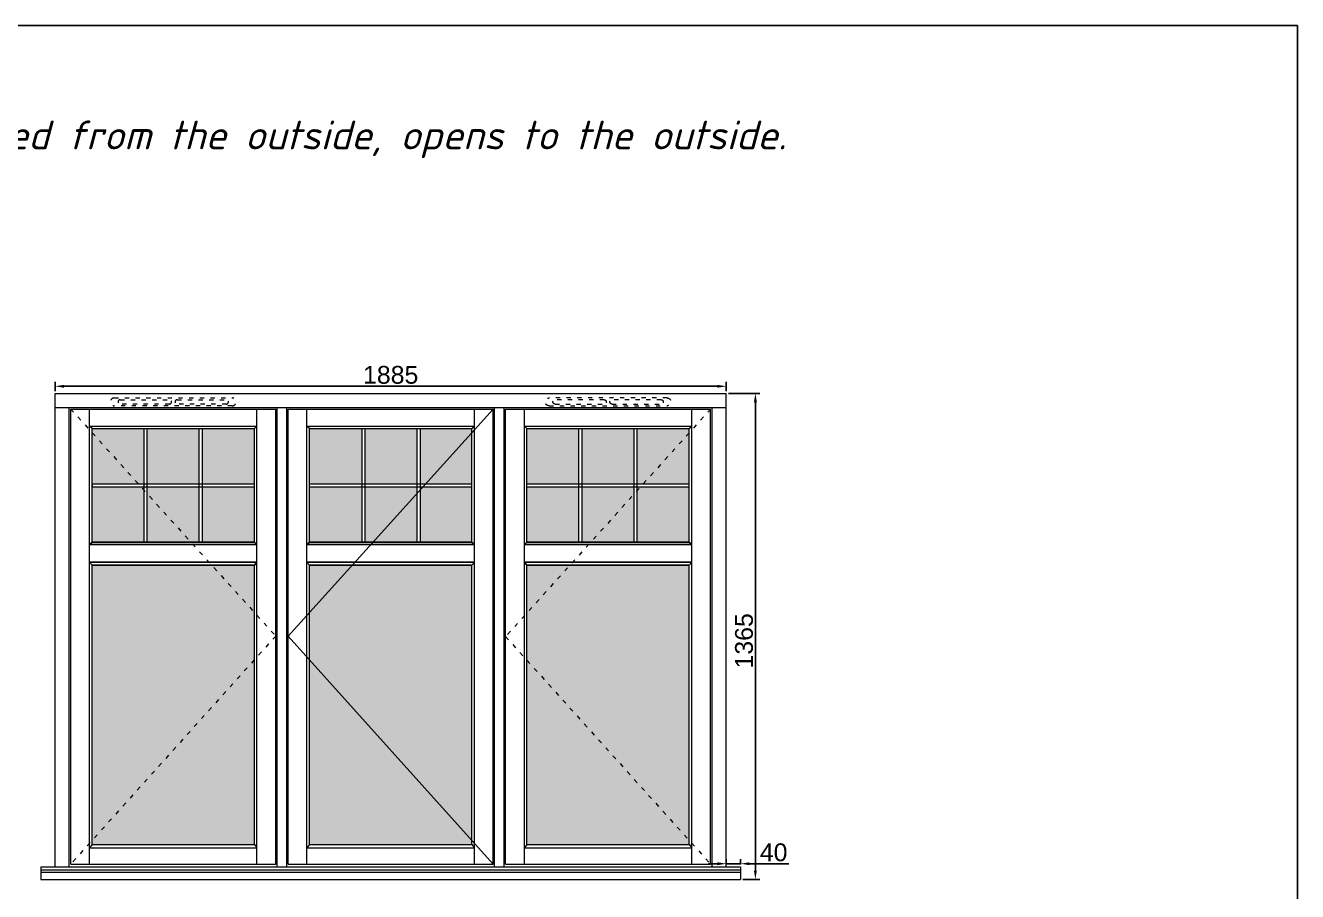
# Model space of a CAD drawing. Header units: millimetres. Extents: x 0 to 182016, y 11 to 3710.
# Drawn here: x 68936 to 72508, y 1278 to 3710 of the extents above; entities that cross this region are included whole.
import ezdxf

# ---------------------------------------------------------------- set-up
doc = ezdxf.new("R2010")
doc.units = ezdxf.units.MM
doc.linetypes.add('ACAD_ISO03W100', pattern=[30, 12, -18])
doc.layers.add('_MB_solid', color=7, linetype='Continuous')
doc.styles.add('ROMANS', font='stylu.ttf', dxfattribs={"oblique": 15})
doc.styles.get("Standard").update_dxf_attribs({"font": 'arial.ttf'})
doc.linetypes.add('TRACKS', pattern='A,3.81,[130,ltypeshp.shx,S=6.35,R=0,X=0,Y=0],3.81', length=7.62)
doc.dimstyles.new('Padidinti matmenys', dxfattribs={"dimscale": 10, "dimtxt": 5, "dimasz": 2.5, "dimexe": 1.25, "dimexo": 0.625, "dimtad": 1, "dimdec": 1, "dimtxsty": 'Standard', "dimcen": 2.5, "dimadec": 0, "dimazin": 0, "dimtfac": 1, "dimtdec": 1, "dimtmove": 0, "dimatfit": 3, "dimfxl": 1, "dimarcsym": 0})

# ---------------------------------------------------------------- blocks, each defined once
blk = doc.blocks.new('*D1619')
at = {"color": 0, "lineweight": -2, "transparency": 16777216}
for p, q in [((69018.7, 2683.4), (69018.7, 2709.6)), ((69043.7, 2697.1), (70878.7, 2697.1)), ((70903.7, 2683.4), (70903.7, 2709.6))]:
    blk.add_line(p, q, dxfattribs=at)
at = {"color": 0, "transparency": 16777216}
for points in [[(69043.7, 2701.2), (69043.7, 2692.9), (69018.7, 2697.1)], [(70878.7, 2701.2), (70878.7, 2692.9), (70903.7, 2697.1)]]:
    blk.add_solid(points, dxfattribs=at)
at = {"layer": 'Defpoints', "color": 0, "transparency": 16777216}
for p in [(70903.7, 2697.1), (69018.7, 2677.2), (70903.7, 2677.2)]:
    blk.add_point(p, dxfattribs=at)
at = {"color": 0, "lineweight": 5, "transparency": 16777216, "insert": (69961.2, 2728.9), "char_height": 50, "attachment_point": 5}
blk.add_mtext('1885', dxfattribs=at)
blk = doc.blocks.new('tv')
at = {"linetype": 'ACAD_ISO03W100', "lineweight": 5}
for p, q in [((29400.1, 41533.7), (29731.1, 41533.7)), ((29731.1, 41511.7), (29400.1, 41511.7))]:
    blk.add_line(p, q, dxfattribs=at)
for points in [[(29416.6, 41528.7), (29554.6, 41528.7, -1), (29554.6, 41516.7), (29416.6, 41516.7, -1)], [(29576.6, 41516.7, -1), (29576.6, 41528.7), (29714.6, 41528.7, -1), (29714.6, 41516.7)]]:
    blk.add_lwpolyline(points, format="xyb", close=True, dxfattribs=at)
for centre, start, end in [((29400.1, 41522.7), 90, 270), ((29731.1, 41522.7), 270, 90)]:
    blk.add_arc(centre, 11, start, end, dxfattribs=at)
blk = doc.blocks.new('*D1639')
at = {"color": 0, "lineweight": -2, "transparency": 16777216}
for p, q in [((70909.9, 2677.2), (70997.9, 2677.2)), ((70985.4, 2652.2), (70985.4, 1337.2)), ((70949.9, 1312.2), (70997.9, 1312.2))]:
    blk.add_line(p, q, dxfattribs=at)
at = {"color": 0, "transparency": 16777216}
for points in [[(70981.2, 2652.2), (70989.5, 2652.2), (70985.4, 2677.2)], [(70981.2, 1337.2), (70989.5, 1337.2), (70985.4, 1312.2)]]:
    blk.add_solid(points, dxfattribs=at)
at = {"layer": 'Defpoints', "color": 0, "transparency": 16777216}
for p in [(70903.7, 2677.2), (70943.7, 1312.2), (70985.4, 1312.2)]:
    blk.add_point(p, dxfattribs=at)
at = {"color": 0, "lineweight": 5, "transparency": 16777216, "insert": (70953.6, 1982.2), "char_height": 50, "attachment_point": 5, "rotation": 90}
blk.add_mtext('1365', dxfattribs=at)
blk = doc.blocks.new('*D1933')
at = {"color": 0, "lineweight": -2, "ltscale": 0.1, "transparency": 16777216}
for p, q in [((70903.7, 1353.8), (70903.7, 1368.8)), ((70943.7, 1353.8), (70943.7, 1368.8)), ((70878.7, 1356.3), (70853.7, 1356.3)), ((70903.7, 1356.3), (70943.7, 1356.3)), ((70968.7, 1356.3), (71079.6, 1356.3))]:
    blk.add_line(p, q, dxfattribs=at)
at = {"color": 0, "ltscale": 0.1, "transparency": 16777216}
for points in [[(70878.7, 1360.5), (70878.7, 1352.2), (70903.7, 1356.3)], [(70968.7, 1360.5), (70968.7, 1352.2), (70943.7, 1356.3)]]:
    blk.add_solid(points, dxfattribs=at)
at = {"layer": 'Defpoints', "color": 0, "ltscale": 0.1, "transparency": 16777216}
for p in [(70903.7, 1347.5), (70943.7, 1356.3), (70943.7, 1347.5)]:
    blk.add_point(p, dxfattribs=at)
at = {"color": 0, "ltscale": 0.1, "transparency": 16777216, "insert": (71036.6, 1388.1), "char_height": 50, "attachment_point": 5}
blk.add_mtext('40', dxfattribs=at)

msp = doc.modelspace()

# ---------------------------------------------------------------- hatches: boundary and pattern name
at = {"layer": '_MB_solid', "ltscale": 0.1, "true_color": 0x939598}
h = msp.add_hatch(color=252, dxfattribs=at)
h.dxf.hatch_style = 1
h.paths.add_polyline_path([(69578.3476459, 2194.6690019), (69122.6920825, 2194.6690019), (69122.6920825, 1409.9617728), (69578.3476459, 1409.9617728)])
h.paths.add_polyline_path([(69733.347646, 1409.9617728), (70189.0032094, 1409.9617728), (70189.0032094, 2194.6690019), (69733.347646, 2194.6690019)])
h.paths.add_polyline_path([(70344.0032094, 2194.6690019), (70344.0032094, 1409.9617728), (70799.6587729, 1409.9617728), (70799.6587729, 2194.6690019)])
h.paths.add_polyline_path([(70799.6587729, 2259.6690019), (70799.6587729, 2414.4306118), (70653.7809872, 2414.4306118), (70653.7809872, 2259.6690019)])
h.paths.add_polyline_path([(70653.7809872, 2423.4306118), (70799.6587729, 2423.4306118), (70799.6587729, 2578.1922216), (70653.7809872, 2578.1922216)])
h.paths.add_polyline_path([(70644.7809872, 2578.1922216), (70498.8920983, 2578.1922216), (70498.8920983, 2423.4306118), (70644.7809872, 2423.4306118)])
h.paths.add_polyline_path([(70644.7809872, 2414.4306118), (70498.8920983, 2414.4306118), (70498.8920983, 2259.6690019), (70644.7809872, 2259.6690019)])
h.paths.add_polyline_path([(70344.0032094, 2414.4306118), (70344.0032094, 2259.6690019), (70489.8920983, 2259.6690019), (70489.8920983, 2414.4306118)])
h.paths.add_polyline_path([(70489.8920983, 2423.4306118), (70489.8920983, 2578.1922216), (70344.0032094, 2578.1922216), (70344.0032094, 2423.4306118)])
h.paths.add_polyline_path([(70189.0032094, 2423.4306118), (70189.0032094, 2578.1922216), (70044.870164, 2578.1922216), (70044.870164, 2423.4306118)])
h.paths.add_polyline_path([(70044.870164, 2414.4306118), (70044.870164, 2259.6690019), (70189.0032094, 2259.6690019), (70189.0032094, 2414.4306118)])
h.paths.add_polyline_path([(70035.870164, 2414.4306118), (69889.9812751, 2414.4306118), (69889.9812751, 2259.6690019), (70035.870164, 2259.6690019)])
h.paths.add_polyline_path([(69889.9812751, 2578.1922216), (69889.9812751, 2423.4306118), (70035.870164, 2423.4306118), (70035.870164, 2578.1922216)])
h.paths.add_polyline_path([(69880.9812751, 2578.1922216), (69733.347646, 2578.1922216), (69733.347646, 2423.4306118), (69880.9812751, 2423.4306118)])
h.paths.add_polyline_path([(69880.9812751, 2414.4306118), (69733.347646, 2414.4306118), (69733.347646, 2259.6690019), (69880.9812751, 2259.6690019)])
h.paths.add_polyline_path([(69578.3476459, 2259.6690019), (69578.3476459, 2414.4306118), (69432.4698603, 2414.4306118), (69432.4698603, 2259.6690019)])
h.paths.add_polyline_path([(69578.3476459, 2423.4306118), (69578.3476459, 2578.1922216), (69432.4698603, 2578.1922216), (69432.4698603, 2423.4306118)])
h.paths.add_polyline_path([(69423.4698603, 2423.4306118), (69423.4698603, 2578.1922216), (69277.5809714, 2578.1922216), (69277.5809714, 2423.4306118)])
h.paths.add_polyline_path([(69423.4698603, 2414.4306118), (69277.5809714, 2414.4306118), (69277.5809714, 2259.6690019), (69423.4698603, 2259.6690019)])
h.paths.add_polyline_path([(69122.6920825, 2259.6690019), (69268.5809714, 2259.6690019), (69268.5809714, 2414.4306118), (69122.6920825, 2414.4306118)])
h.paths.add_polyline_path([(69268.5809714, 2423.4306118), (69268.5809714, 2578.1922216), (69122.6920825, 2578.1922216), (69122.6920825, 2423.4306118)])

# ---------------------------------------------------------------- linework, layer by layer
at = {"lineweight": 5}
for p, q in [((69018.6920821, 2677.192222), (70903.6587729, 2677.192222)), ((69018.6920821, 1347.5116013), (69018.6920821, 2677.192222)), ((70903.6587729, 1347.5116013), (70903.6587729, 2677.192222)), ((69018.6920821, 2637.1922216), (70903.6587729, 2637.1922216)), ((69058.6920821, 1347.5116013), (69058.6920821, 2637.1922216)), ((69062.6920821, 2633.1922216), (69638.3476459, 2633.1922216)), ((69062.6920821, 1354.9617728), (69062.6920821, 2633.1922216)), ((69115.3749882, 1354.9617728), (69115.3749882, 2633.1922216)), ((69585.6647402, 1354.9617728), (69585.6647402, 2633.1922216)), ((69638.3476459, 1354.9617728), (69638.3476459, 2633.1922216)), ((69642.3476459, 1347.5116013), (69642.3476459, 2637.1922216)), ((69669.3476459, 1347.5116013), (69669.3476459, 2637.1922216)), ((69673.347646, 2633.1922216), (70249.003209, 2633.1922216)), ((69673.347646, 1354.9617728), (69673.347646, 2633.1922216)), ((69726.0305516, 1354.9617728), (69726.0305516, 2633.1922216)), ((70196.3203037, 1354.9617728), (70196.3203037, 2633.1922216)), ((70249.0032094, 1354.9617728), (70249.0032094, 2633.1922216)), ((70253.0032094, 1347.5116013), (70253.0032094, 2637.1922216)), ((70280.0032094, 1347.5116013), (70280.0032094, 2637.1922216)), ((70284.0032094, 2633.1922216), (70859.6587725, 2633.1922216)), ((70284.0032094, 1354.9617728), (70284.0032094, 2633.1922216)), ((70336.6861151, 1354.9617728), (70336.6861151, 2633.1922216)), ((70806.9758672, 1354.9617728), (70806.9758672, 2633.1922216)), ((70859.6587725, 1354.9617728), (70859.6587725, 2633.1922216)), ((70863.6587725, 1347.5116013), (70863.6587725, 2637.1922216)), ((69115.3749882, 2585.5093159), (69585.6647402, 2585.5093159)), ((69122.6920825, 2578.1922216), (69115.3749882, 2585.5093159)), ((69122.6920825, 2578.1922216), (69578.3476459, 2578.1922216)), ((69122.6920825, 2259.6690019), (69122.6920825, 2578.1922216)), ((69268.5809714, 2259.6690019), (69268.5809714, 2578.1922216)), ((69277.5809714, 2259.6690019), (69277.5809714, 2578.1922216)), ((69423.4698603, 2259.6690019), (69423.4698603, 2578.1922216)), ((69432.4698603, 2259.6690019), (69432.4698603, 2578.1922216)), ((69578.3476459, 2578.1922216), (69585.6647402, 2585.5093159)), ((69578.3476459, 2259.6690019), (69578.3476459, 2578.1922216)), ((69726.0305516, 2585.5093159), (70196.3203037, 2585.5093159)), ((69733.347646, 2578.1922216), (69726.0305516, 2585.5093159)), ((69733.347646, 2578.1922216), (70189.0032094, 2578.1922216)), ((69733.347646, 2259.6690019), (69733.347646, 2578.1922216)), ((69880.9812751, 2259.6690019), (69880.9812751, 2578.1922216)), ((69889.9812751, 2259.6690019), (69889.9812751, 2578.1922216)), ((70035.870164, 2259.6690019), (70035.870164, 2578.1922216)), ((70044.870164, 2259.6690019), (70044.870164, 2578.1922216)), ((70189.0032094, 2578.1922216), (70196.3203037, 2585.5093159)), ((70189.0032094, 2259.6690019), (70189.0032094, 2578.1922216)), ((70336.6861151, 2585.5093159), (70806.9758672, 2585.5093159)), ((70344.0032094, 2578.1922216), (70336.6861151, 2585.5093159)), ((70344.0032094, 2578.1922216), (70799.6587729, 2578.1922216)), ((70344.0032094, 2259.6690019), (70344.0032094, 2578.1922216)), ((70489.8920983, 2259.6690019), (70489.8920983, 2578.1922216)), ((70498.8920983, 2259.6690019), (70498.8920983, 2578.1922216)), ((70644.7809872, 2259.6690019), (70644.7809872, 2578.1922216)), ((70653.7809872, 2259.6690019), (70653.7809872, 2578.1922216)), ((70799.6587729, 2578.1922216), (70806.9758672, 2585.5093159)), ((70799.6587729, 2259.6690019), (70799.6587729, 2578.1922216)), ((69122.6920825, 2423.4306118), (69578.3476459, 2423.4306118)), ((69122.6920825, 2414.4306118), (69578.3476459, 2414.4306118)), ((69733.347646, 2423.4306118), (70189.0032094, 2423.4306118)), ((69733.347646, 2414.4306118), (70189.0032094, 2414.4306118)), ((70344.0032094, 2423.4306118), (70799.6587729, 2423.4306118)), ((70344.0032094, 2414.4306118), (70799.6587729, 2414.4306118)), ((69122.6920825, 1409.9617728), (69122.6920825, 2194.6690019)), ((69578.3476459, 1409.9617728), (69578.3476459, 2194.6690019)), ((69733.347646, 1409.9617728), (69733.347646, 2194.6690019)), ((70189.0032094, 1409.9617728), (70189.0032094, 2194.6690019)), ((70344.0032094, 1409.9617728), (70344.0032094, 2194.6690019)), ((70799.6587729, 1409.9617728), (70799.6587729, 2194.6690019)), ((69122.6920825, 1409.9617728), (69115.3749882, 1400.980399)), ((69115.3749882, 1400.980399), (69585.6647402, 1400.980399)), ((69122.6920825, 1409.9617728), (69578.3476459, 1409.9617728)), ((69578.3476459, 1409.9617728), (69585.6647402, 1400.980399)), ((69733.347646, 1409.9617728), (69726.0305516, 1400.980399)), ((69726.0305516, 1400.980399), (70196.3203037, 1400.980399)), ((69733.347646, 1409.9617728), (70189.0032094, 1409.9617728)), ((70189.0032094, 1409.9617728), (70196.3203037, 1400.980399)), ((70344.0032094, 1409.9617728), (70336.6861151, 1400.980399)), ((70336.6861151, 1400.980399), (70806.9758672, 1400.980399)), ((70344.0032094, 1409.9617728), (70799.6587729, 1409.9617728)), ((70799.6587729, 1409.9617728), (70806.9758672, 1400.980399)), ((68978.6920821, 1347.5116013), (70943.6587729, 1347.5116013)), ((68978.6920821, 1347.5116013), (68978.6920821, 1312.1617728)), ((68978.6920821, 1338.734043), (70943.6587729, 1338.734043)), ((68978.6920821, 1332.7787661), (70943.6587729, 1332.7787661)), ((69062.6920821, 1354.9617728), (69638.3476459, 1354.9617728)), ((69673.347646, 1354.9617728), (70249.003209, 1354.9617728)), ((70284.0032094, 1354.9617728), (70859.6587725, 1354.9617728)), ((70943.6587729, 1347.5116013), (70943.6587729, 1312.1617728)), ((68978.6920821, 1312.1617728), (70943.6587729, 1312.1617728))]:
    msp.add_line(p, q, dxfattribs=at)
at = {"linetype": 'ACAD_ISO03W100', "lineweight": 5}
for p, q in [((69062.6920821, 2633.1922216), (69638.3476459, 1995.8020834)), ((70859.6587729, 2633.1922216), (70284.0032091, 1994.0769976)), ((69638.3476459, 1995.8020834), (69062.6920821, 1354.9617728)), ((70284.0032091, 1994.0769976), (70859.6587729, 1354.9617728))]:
    msp.add_line(p, q, dxfattribs=at)
at = {"color": 5, "linetype": 'TRACKS', "lineweight": 5}
for p, q in [((70249.0032094, 2633.1922216), (69673.3476456, 1995.8020834)), ((69673.3476456, 1995.8020834), (70249.0032094, 1354.9617728))]:
    msp.add_line(p, q, dxfattribs=at)
at = {"ltscale": 0.1}
for p, q in [((69122.6920825, 2414.4306118), (69122.6920825, 2423.4306118)), ((69115.3749882, 2252.3519076), (69585.6647402, 2252.3519076)), ((69122.6920825, 2259.6690019), (69578.3476459, 2259.6690019)), ((69726.0305516, 2252.3519076), (70196.3203037, 2252.3519076)), ((69733.347646, 2259.6690019), (70189.0032094, 2259.6690019)), ((70336.6861151, 2252.3519076), (70806.9758672, 2252.3519076)), ((70344.0032094, 2259.6690019), (70799.6587729, 2259.6690019)), ((69115.3749882, 2202.7674281), (69585.6647402, 2202.7674281)), ((69122.6920825, 2194.6690019), (69578.3476459, 2194.6690019)), ((69726.0305516, 2202.7674281), (70196.3203037, 2202.7674281)), ((69733.347646, 2194.6690019), (70189.0032094, 2194.6690019)), ((70336.6861151, 2202.7674281), (70806.9758672, 2202.7674281)), ((70344.0032094, 2194.6690019), (70799.6587729, 2194.6690019))]:
    msp.add_line(p, q, dxfattribs=at)
msp.add_lwpolyline([(72507.8202179, 3710.4502728), (72507.8202179, 10.9108603), (67008.5048751, 10.9108603), (67008.5048751, 3710.4502728)], close=True)
for points in [[(69115.3749882, 2252.3519076), (69122.6920825, 2259.6690019)], [(69578.3476459, 2259.6690019), (69585.6647402, 2252.3519076)], [(69733.347646, 2259.6690019), (69726.0305516, 2252.3519076)], [(70189.0032094, 2259.6690019), (70196.3203037, 2252.3519076)], [(70344.0032094, 2259.6690019), (70336.6861151, 2252.3519076)], [(70799.6587729, 2259.6690019), (70806.9758672, 2252.3519076)], [(69122.6920825, 2194.6690019), (69115.3749882, 2202.7674281)], [(69585.6647402, 2202.7674281), (69578.3476459, 2194.6690019)], [(69726.0305516, 2202.7674281), (69733.347646, 2194.6690019)], [(70196.3203037, 2202.7674281), (70189.0032094, 2194.6690019)], [(70336.6861151, 2202.7674281), (70344.0032094, 2194.6690019)], [(70799.6587729, 2194.6690019), (70806.9758672, 2202.7674281)]]:
    msp.add_lwpolyline(points, dxfattribs=at)

# ---------------------------------------------------------------- block references
at = {"color": 1}
msp.add_blockref('tv', (39784.937032, -38869.4906216), dxfattribs=at)
at = {"color": 1, "xscale": -1}
msp.add_blockref('tv', (100137.4138234, -38869.4906216), dxfattribs=at)

# ---------------------------------------------------------------- texts
at = {"lineweight": 0, "insert": (68654.7034153, 3443.1762634), "char_height": 80.838163663, "attachment_point": 1, "style": 'ROMANS'}
msp.add_mtext('{\\fISOCPEUR|b0|i0|c186|p34;Viewed from the outside, opens to the outside.}', dxfattribs=at)

# ---------------------------------------------------------------- dimensions: what is measured, and where the dimension line sits
at = {"color": 1, "lineweight": 5}
dim = msp.add_linear_dim(base=(70903.6587729, 2697.0782114), p1=(69018.6920821, 2677.192222), p2=(70903.6587729, 2677.192222), dimstyle='Padidinti matmenys', dxfattribs=at)
dim.commit()
dim.dimension.update_dxf_attribs({"geometry": '*D1619', "text_midpoint": (69961.1754275, 2728.8568608)})
dim = msp.add_linear_dim(base=(70985.3624013, 1312.1617728), p1=(70903.6587729, 2677.192222), p2=(70943.6587729, 1312.1617728), angle=90, dimstyle='Padidinti matmenys', dxfattribs=at)
dim.commit()
dim.dimension.update_dxf_attribs({"geometry": '*D1639', "text_midpoint": (70985.3624013, 1982.1769974), "dimtype": 160})
at = {"color": 1, "ltscale": 0.1}
dim = msp.add_linear_dim(base=(70943.6587729, 1356.3493894), p1=(70903.6587729, 1347.5116013), p2=(70943.6587729, 1347.5116013), dimstyle='Padidinti matmenys', dxfattribs=at)
dim.commit()
dim.dimension.update_dxf_attribs({"geometry": '*D1933', "text_midpoint": (71036.6413786, 1388.1280388)})

doc.saveas('drawing.dxf')
